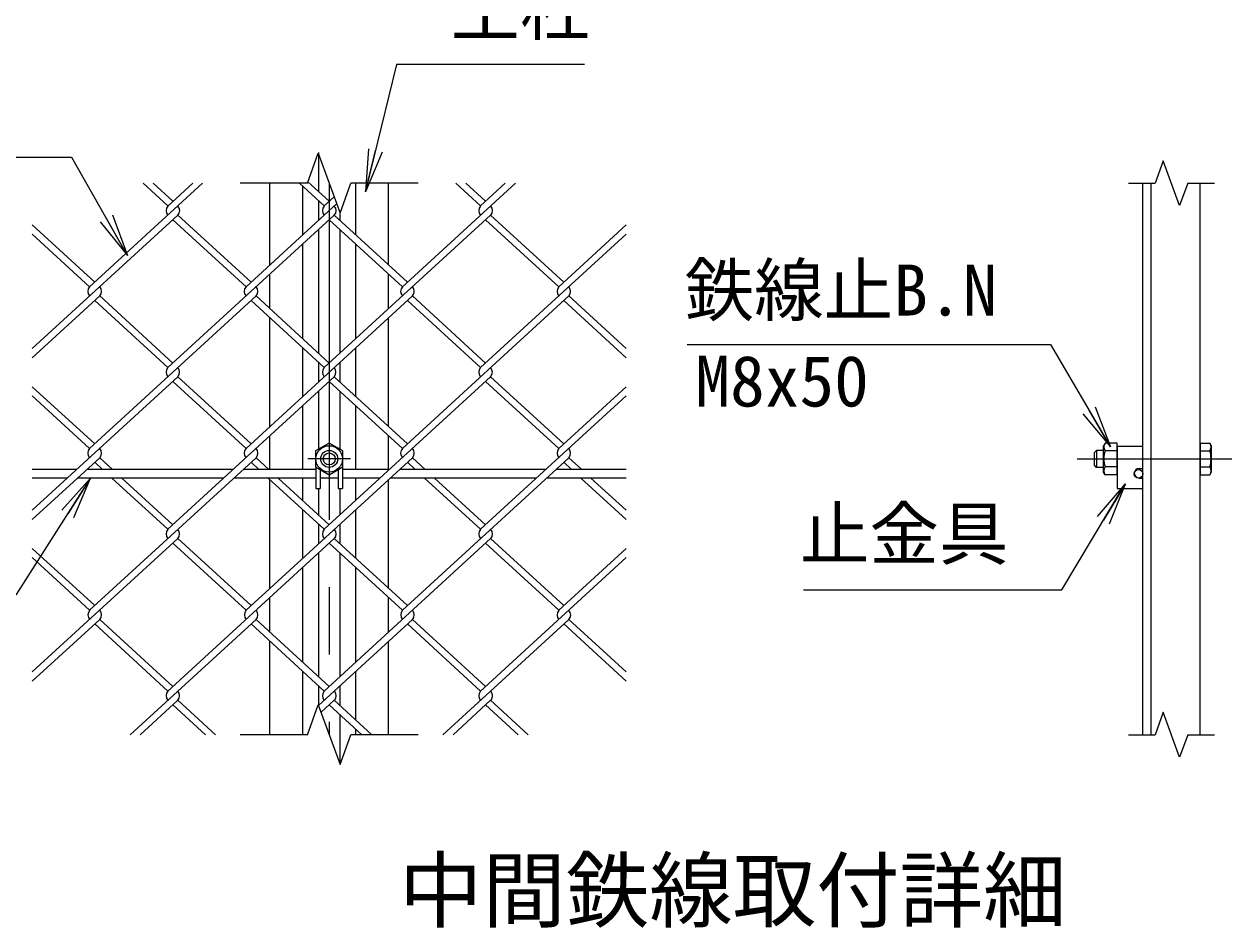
# Model space of a CAD drawing. Units: millimetres, scale not verified. Extents: x -4200 to 4200, y -2970 to 2970.
# Drawn here: x 1663 to 2802, y -1425 to -573 of the extents above; entities that cross this region are included whole.
import ezdxf
from ezdxf.enums import TextEntityAlignment as Align

# ---------------------------------------------------------------- set-up
doc = ezdxf.new("R2010")
doc.units = ezdxf.units.MM
doc.header["$LTSCALE"] = 10
doc.linetypes.add('USER1', pattern=[50.8, 31.75, -6.35, 6.35, -6.35])
for name, color, linetype, lineweight in [('0-0_D-STR1', 1, 'Continuous', 18), ('0-1_D-STR-DIM', 7, 'Continuous', 13), ('0-2_0', 7, 'Continuous', 18), ('0-5_D-STR3', 3, 'Continuous', 13), ('0-6_D-BMK', 2, 'USER1', 13), ('0-7_D-STR2', 7, 'Continuous', 13), ('0-8_D-STR-TXT', 7, 'Continuous', 13)]:
    doc.layers.add(name, color=color, linetype=linetype, lineweight=lineweight)
doc.layers.add('0-4_D-TTL-TXT', color=7, linetype='Continuous')
doc.styles.add('ＭＳ ゴシック', font='')
doc.styles.get('ＭＳ ゴシック').set_extended_font_data('MS Gothic')

# ---------------------------------------------------------------- blocks, each defined once
blk = doc.blocks.new('_Open')
at = {"layer": '0-2_0'}
blk.add_line((-10, 1.667), (0, 0), dxfattribs=at)
blk.add_lwpolyline([(-10, -1.667), (0, 0), (-10, 0)], dxfattribs=at)

msp = doc.modelspace()

# ---------------------------------------------------------------- linework, layer by layer
at = {"layer": '0-0_D-STR1'}
for p, q in [((1941.12, -693.89), (1941.12, -730.72)), ((1895.12, -799.88), (1895.12, -722.8)), ((1926.12, -771.47), (1926.12, -725.65)), ((1976.12, -771.47), (1976.12, -722.8)), ((2007.12, -799.88), (2007.12, -722.8)), ((2718.43, -1242.8), (2718.43, -722.8)), ((2726.43, -1242.8), (2726.43, -722.8)), ((2772.43, -1242.8), (2772.43, -722.8)), ((1941.12, -739.4), (1941.12, -757.73)), ((1961.12, -751.7), (1961.12, -757.73)), ((1941.12, -766.41), (1941.12, -883.2)), ((1961.12, -766.41), (1961.12, -883.2)), ((1926.12, -869.45), (1926.12, -780.15)), ((1976.12, -869.45), (1976.12, -780.15)), ((1895.12, -841.05), (1895.12, -808.56)), ((2007.12, -841.05), (2007.12, -808.56)), ((1895.12, -952.36), (1895.12, -849.73)), ((2007.12, -952.36), (2007.12, -849.73)), ((1926.12, -923.95), (1926.12, -878.13)), ((1976.12, -923.95), (1976.12, -878.13)), ((1941.12, -891.88), (1941.12, -910.2)), ((1961.12, -891.88), (1961.12, -910.2)), ((1941.12, -918.89), (1941.12, -973.56)), ((1961.12, -918.89), (1961.12, -973.56)), ((1926.12, -992.8), (1926.12, -932.63)), ((1976.12, -992.8), (1976.12, -932.63)), ((1895.12, -992.8), (1895.12, -961.04)), ((2007.12, -992.8), (2007.12, -961.04)), ((1895.12, -1104.84), (1895.12, -1002.21)), ((1926.12, -1021.93), (1926.12, -1000.8)), ((1976.12, -1021.93), (1976.12, -1000.8)), ((2007.12, -1104.84), (2007.12, -1002.21)), ((1941.12, -1010.8), (1941.12, -1035.68)), ((1961.12, -1010.8), (1961.12, -1035.68)), ((1926.12, -1076.43), (1926.12, -1030.61)), ((1976.12, -1076.43), (1976.12, -1030.61)), ((1941.12, -1044.36), (1941.12, -1062.68)), ((1961.12, -1044.36), (1961.12, -1062.68)), ((1941.12, -1071.36), (1941.12, -1188.16)), ((1961.12, -1071.36), (1961.12, -1188.16)), ((1926.12, -1174.41), (1926.12, -1085.11)), ((1976.12, -1174.41), (1976.12, -1085.11)), ((1895.12, -1146), (1895.12, -1113.52)), ((2007.12, -1146), (2007.12, -1113.52)), ((1895.12, -1242.8), (1895.12, -1154.69)), ((2007.12, -1242.8), (2007.12, -1154.69)), ((1926.12, -1242.8), (1926.12, -1183.09)), ((1976.12, -1228.91), (1976.12, -1183.09)), ((1941.12, -1196.84), (1941.12, -1215.32)), ((1961.12, -1196.84), (1961.12, -1215.16)), ((1961.12, -1223.84), (1961.12, -1270.27)), ((1976.12, -1242.8), (1976.12, -1237.59))]:
    msp.add_line(p, q, dxfattribs=at)
at = {"layer": '0-1_D-STR-DIM'}
for p, q in [((1930.6, -722.8), (1867.12, -722.8)), ((2035.12, -722.8), (1971.64, -722.8)), ((2704.93, -722.8), (2730.04, -722.8)), ((2760.82, -722.8), (2785.93, -722.8)), ((1930.6, -1242.8), (1867.12, -1242.8)), ((2035.12, -1242.8), (1971.64, -1242.8)), ((2704.93, -1242.8), (2730.04, -1242.8)), ((2760.82, -1242.8), (2785.93, -1242.8))]:
    msp.add_line(p, q, dxfattribs=at)
for points in [[(1930.6, -722.8), (1940.86, -694.61), (1961.38, -750.99), (1971.64, -722.8)], [(2760.82, -722.8), (2753.13, -743.94), (2737.74, -701.65), (2730.04, -722.8)], [(1930.6, -1242.8), (1940.86, -1214.61), (1961.38, -1270.99), (1971.64, -1242.8)], [(2760.82, -1242.8), (2753.13, -1263.94), (2737.74, -1221.65), (2730.04, -1242.8)]]:
    msp.add_lwpolyline(points, dxfattribs=at)
at = {"layer": '0-5_D-STR3'}
for p, q in [((1951.12, -967.79), (1938.12, -975.29)), ((1964.12, -975.29), (1951.12, -967.79)), ((2694.43, -997.81), (2694.43, -967.79)), ((2772.43, -967.79), (2772.43, -997.81)), ((2772.43, -967.79), (2781.64, -967.79)), ((2783.03, -970.2), (2781.64, -967.79)), ((1938.12, -975.29), (1938.12, -990.3)), ((1964.12, -990.3), (1964.12, -975.29)), ((2674.83, -974.8), (2672.43, -977.2)), ((2672.43, -977.2), (2672.43, -988.4)), ((2681.43, -974.8), (2674.83, -974.8)), ((2681.43, -995.3), (2681.43, -970.3)), ((2694.43, -975.29), (2682.88, -975.29)), ((2694.43, -970.8), (2718.43, -970.8)), ((2772.43, -975.29), (2781.64, -975.29)), ((2783.03, -970.2), (2783.03, -995.4)), ((1938.12, -990.3), (1951.12, -997.81)), ((1938.62, -990.59), (1938.62, -1010.8)), ((1951.12, -997.81), (1964.12, -990.3)), ((1963.62, -990.59), (1963.62, -1010.8)), ((2681.43, -990.8), (2674.83, -990.8)), ((2694.43, -990.3), (2682.88, -990.3)), ((2772.43, -990.3), (2781.64, -990.3)), ((1713.01, -992.8), (1671.12, -992.8)), ((1704.28, -1000.8), (1671.12, -1000.8)), ((1851.73, -1000.8), (1713.75, -1000.8)), ((1860.46, -992.8), (1722.48, -992.8)), ((1938.62, -1000.8), (1861.2, -1000.8)), ((1938.62, -992.8), (1869.93, -992.8)), ((1942.62, -992.9), (1942.62, -1010.8)), ((1959.62, -1000.8), (1942.62, -1000.8)), ((1959.62, -992.9), (1959.62, -1010.8)), ((2007.92, -992.8), (1963.62, -992.8)), ((1999.19, -1000.8), (1963.62, -1000.8)), ((2146.64, -1000.8), (2008.66, -1000.8)), ((2155.37, -992.8), (2017.39, -992.8)), ((2231.12, -1000.8), (2156.12, -1000.8)), ((2231.12, -992.8), (2164.85, -992.8)), ((2714.93, -991.8), (2718.43, -991.8)), ((2714.93, -1000.8), (2718.43, -1000.8)), ((2772.43, -997.81), (2781.64, -997.81)), ((2783.03, -995.4), (2781.64, -997.81)), ((1938.62, -1010.8), (1942.62, -1010.8)), ((1959.62, -1010.8), (1963.62, -1010.8))]:
    msp.add_line(p, q, dxfattribs=at)
for points in [[(2694.43, -967.79), (2682.88, -967.79), (2681.43, -970.3)], [(2674.83, -974.8), (2674.83, -990.8), (2672.43, -988.4)], [(2694.43, -970.8), (2694.43, -1010.8), (2718.43, -1010.8)], [(2694.43, -997.81), (2682.88, -997.81), (2681.43, -995.3)]]:
    msp.add_lwpolyline(points, dxfattribs=at)
for centre, radius in [((1951.12, -982.8), 12.5), ((1951.12, -982.8), 8), ((1951.12, -982.8), 5.6), ((2714.43, -996.8), 4)]:
    msp.add_circle(centre, radius, dxfattribs=at)
for centre, radius, start, end in [((2688.37, -971.54), 6.64, 145.61586, 214.38414), ((2776.16, -971.54), 6.64, 325.61585, 34.38415), ((2706.56, -982.8), 24.84, 162.4121, 197.5879), ((2757.96, -982.8), 24.84, 342.4121, 17.5879), ((2688.37, -994.06), 6.64, 145.61584, 214.38415), ((2776.16, -994.06), 6.64, 325.61585, 34.38415), ((2714.93, -996.3), 4.5, 90, 270)]:
    msp.add_arc(centre, radius, start, end, dxfattribs=at)
at = {"layer": '0-6_D-BMK'}
for p, q in [((1951.12, -722.8), (1951.12, -1242.8)), ((1971.12, -982.8), (1931.12, -982.8)), ((2656.44, -982.8), (2802.43, -982.8))]:
    msp.add_line(p, q, dxfattribs=at)
at = {"layer": '0-7_D-STR2'}
for p, q in [((1831.78, -722.8), (1725.2, -820.46)), ((1798.93, -744.22), (1775.55, -722.8)), ((1803.67, -739.88), (1785.02, -722.8)), ((1822.55, -722.8), (1799.05, -744.33)), ((1946.39, -744.22), (1923.01, -722.8)), ((1951.12, -739.88), (1931.07, -721.51)), ((2126.7, -722.8), (2020.11, -820.46)), ((2093.84, -744.22), (2070.46, -722.8)), ((2098.58, -739.88), (2079.93, -722.8)), ((2117.22, -722.8), (2093.84, -744.22)), ((1955.79, -735.61), (1946.39, -744.22)), ((1958.15, -742.12), (1872.66, -820.46)), ((1808.4, -752.9), (1671.12, -878.7)), ((1729.94, -816.12), (1671.12, -762.23)), ((1955.86, -752.9), (1798.93, -896.7)), ((1872.66, -820.46), (1803.67, -757.24)), ((1877.39, -816.12), (1808.4, -752.9)), ((2103.31, -752.9), (1946.39, -896.7)), ((2020.11, -820.46), (1951.12, -757.24)), ((2024.85, -816.12), (1955.86, -752.9)), ((2167.57, -820.46), (2098.58, -757.24)), ((2172.31, -816.12), (2103.31, -752.9)), ((2231.12, -762.23), (2167.57, -820.46)), ((1725.2, -820.46), (1671.12, -770.91)), ((2231.12, -770.91), (2093.84, -896.7)), ((1734.68, -829.14), (1671.12, -887.38)), ((1882.13, -829.14), (1725.2, -972.94)), ((1803.67, -892.36), (1734.68, -829.14)), ((2029.59, -829.14), (1872.66, -972.94)), ((1951.12, -892.36), (1882.13, -829.14)), ((2177.04, -829.14), (2020.11, -972.94)), ((2098.58, -892.36), (2029.59, -829.14)), ((2231.12, -878.7), (2177.04, -829.14)), ((1798.93, -896.7), (1729.94, -833.48)), ((1946.38, -896.7), (1877.39, -833.48)), ((2093.84, -896.7), (2025.26, -833.86)), ((2231.12, -887.38), (2172.31, -833.48)), ((1808.4, -905.38), (1671.12, -1031.18)), ((1955.86, -905.38), (1798.93, -1049.18)), ((1872.66, -972.94), (1803.67, -909.72)), ((1877.39, -968.6), (1808.4, -905.38)), ((2103.31, -905.38), (1946.39, -1049.18)), ((2020.11, -972.94), (1951.12, -909.72)), ((2024.85, -968.6), (1955.86, -905.38)), ((2167.57, -972.94), (2098.58, -909.72)), ((2172.31, -968.6), (2103.31, -905.38)), ((1729.94, -968.6), (1671.12, -914.7)), ((2231.12, -914.7), (2167.57, -972.94)), ((1725.2, -972.94), (1671.12, -923.39)), ((2231.12, -923.39), (2093.84, -1049.18)), ((1734.68, -981.62), (1671.12, -1039.86)), ((1882.13, -981.62), (1725.2, -1125.42)), ((1737.4, -992.8), (1729.94, -985.96)), ((1746.87, -992.8), (1734.68, -981.62)), ((2029.59, -981.62), (1872.66, -1125.42)), ((1884.86, -992.8), (1877.39, -985.96)), ((1894.33, -992.8), (1882.13, -981.62)), ((2177.04, -981.62), (2020.11, -1125.42)), ((2032.31, -992.8), (2024.85, -985.96)), ((2041.78, -992.8), (2029.59, -981.62)), ((2179.77, -992.8), (2172.31, -985.96)), ((2189.24, -992.8), (2177.04, -981.62)), ((1798.93, -1049.18), (1746.13, -1000.8)), ((1803.67, -1044.84), (1755.6, -1000.8)), ((1946.39, -1049.18), (1893.59, -1000.8)), ((1951.12, -1044.84), (1903.06, -1000.8)), ((2093.84, -1049.18), (2041.04, -1000.8)), ((2098.58, -1044.84), (2050.51, -1000.8)), ((2231.12, -1039.86), (2188.5, -1000.8)), ((2231.12, -1031.18), (2197.97, -1000.8)), ((1808.4, -1057.86), (1671.12, -1183.66)), ((1955.86, -1057.86), (1798.93, -1201.66)), ((1877.39, -1121.08), (1808.4, -1057.86)), ((2103.31, -1057.86), (1946.39, -1201.66)), ((2024.85, -1121.08), (1955.86, -1057.86)), ((2172.31, -1121.08), (2103.31, -1057.86)), ((1729.94, -1121.08), (1671.12, -1067.18)), ((1872.66, -1125.42), (1803.67, -1062.2)), ((2020.11, -1125.42), (1951.12, -1062.2)), ((2167.57, -1125.42), (2098.58, -1062.2)), ((2231.12, -1067.18), (2167.57, -1125.42)), ((1725.2, -1125.42), (1671.12, -1075.86)), ((2231.12, -1075.86), (2093.84, -1201.66)), ((1734.68, -1134.1), (1671.12, -1192.34)), ((1798.93, -1201.66), (1729.94, -1138.44)), ((1803.67, -1197.32), (1734.68, -1134.1)), ((1882.13, -1134.1), (1763.51, -1242.8)), ((1946.39, -1201.66), (1877.39, -1138.44)), ((1951.12, -1197.32), (1882.13, -1134.1)), ((2029.59, -1134.1), (1941.08, -1215.2)), ((2093.84, -1201.66), (2024.85, -1138.44)), ((2098.58, -1197.32), (2029.59, -1134.1)), ((2177.04, -1134.1), (2058.42, -1242.8)), ((2231.12, -1192.34), (2172.31, -1138.44)), ((2231.12, -1183.66), (2177.04, -1134.1)), ((1808.4, -1210.34), (1772.98, -1242.8)), ((1834.35, -1242.8), (1803.67, -1214.68)), ((1843.82, -1242.8), (1808.4, -1210.34)), ((1955.86, -1210.34), (1943.45, -1221.71)), ((1981.81, -1242.8), (1951.12, -1214.68)), ((1991.28, -1242.8), (1955.86, -1210.34)), ((2103.31, -1210.34), (2067.89, -1242.8)), ((2129.26, -1242.8), (2098.58, -1214.68)), ((2138.74, -1242.8), (2103.31, -1210.34))]:
    msp.add_line(p, q, dxfattribs=at)
for centre, start, end in [((1803.77, -748.68), 137.5, 222.5), ((1803.77, -748.68), 317.5, 42.5), ((1951.23, -748.68), 137.5, 222.5), ((1951.23, -748.68), 317.5, 42.5), ((2098.68, -748.68), 137.5, 222.5), ((2098.68, -748.68), 317.5, 42.5), ((1729.94, -824.8), 137.5, 222.5), ((1729.94, -824.8), 317.5, 42.5), ((1877.39, -824.8), 137.5, 222.5), ((1877.39, -824.8), 317.5, 42.5), ((2024.85, -824.8), 137.5, 222.5), ((2024.85, -824.8), 317.5, 42.5), ((2172.41, -824.92), 137.5, 222.5), ((2172.41, -824.92), 317.5, 42.5), ((1803.66, -901.05), 137.5, 222.5), ((1803.66, -901.05), 317.5, 42.5), ((1951.11, -901.05), 137.5, 222.5), ((1951.11, -901.05), 317.5, 42.5), ((2098.57, -901.05), 137.5, 222.5), ((2098.57, -901.05), 317.5, 42.5), ((1729.94, -977.28), 137.5, 222.5), ((1729.94, -977.28), 317.5, 42.5), ((1877.39, -977.28), 137.5, 222.5), ((1877.39, -977.28), 317.5, 42.5), ((2024.85, -977.28), 137.5, 222.5), ((2024.85, -977.28), 317.5, 42.5), ((2172.41, -977.4), 137.5, 222.5), ((2172.41, -977.4), 317.5, 42.5), ((1803.66, -1053.53), 137.5, 222.5), ((1803.66, -1053.53), 317.5, 42.5), ((1951.24, -1053.63), 137.5, 222.5), ((1951.24, -1053.63), 317.5, 42.5), ((2098.7, -1053.63), 137.5, 222.5), ((2098.7, -1053.63), 317.5, 42.5), ((1730.06, -1129.87), 137.5, 222.5), ((1730.06, -1129.87), 317.5, 42.5), ((1877.51, -1129.87), 137.5, 222.5), ((1877.51, -1129.87), 317.5, 42.5), ((2024.97, -1129.87), 137.5, 222.5), ((2024.97, -1129.87), 317.5, 42.5), ((2172.53, -1129.99), 137.5, 222.5), ((2172.53, -1129.99), 317.5, 42.5), ((1803.66, -1206.01), 137.5, 222.5), ((1803.66, -1206.01), 317.5, 42.5), ((1951.24, -1206.11), 137.5, 222.5), ((1951.24, -1206.11), 317.5, 42.5), ((2098.7, -1206.11), 137.5, 222.5), ((2098.7, -1206.11), 317.5, 42.5)]:
    msp.add_arc(centre, 6.42, start, end, dxfattribs=at)
at = {"layer": '0-8_D-STR-TXT'}
for points in [[(2191.83, -610.92), (2014.51, -610.92), (1985.72, -728.96)], [(1402.58, -698.19), (1708.07, -698.19), (1759.76, -789.13)], [(2288.59, -874.87), (2631.39, -874.87), (2687, -969.77)], [(1475.3, -1110.77), (1656.18, -1110.77), (1725.08, -1002.48)], [(2398.29, -1106.11), (2642.11, -1106.11), (2700.98, -1007.92)]]:
    msp.add_lwpolyline(points, dxfattribs=at)

# ---------------------------------------------------------------- block references
at = {"layer": '0-8_D-STR-TXT', "xscale": 4, "yscale": 4}
for p, rotation in [((1985.24, -730.9), 256.28935), ((1760.74, -790.87), 299.61327), ((2688.01, -971.49), 300.37182), ((1726.15, -1000.8), 57.53248), ((2702.01, -1006.2), 59.05204)]:
    msp.add_blockref('_Open', p, dxfattribs=dict(at, rotation=rotation))

# ---------------------------------------------------------------- texts
at = {"layer": '0-4_D-TTL-TXT', "style": 'ＭＳ ゴシック'}
msp.add_text('中間鉄線取付詳細', height=57.7, dxfattribs=at).set_placement((2016.9, -1435.71), align=Align.BOTTOM_LEFT)
at = {"layer": '0-8_D-STR-TXT', "style": 'ＭＳ ゴシック'}
for s, p in [('主柱', (2065.44, -597.19)), ('鉄線止B.N', (2286.3, -862.03)), ('M8x50', (2296.49, -947.8)), ('止金具', (2394.99, -1091.87))]:
    msp.add_text(s, height=48.09, dxfattribs=at).set_placement(p, align=Align.BOTTOM_LEFT)

doc.saveas('drawing.dxf')
